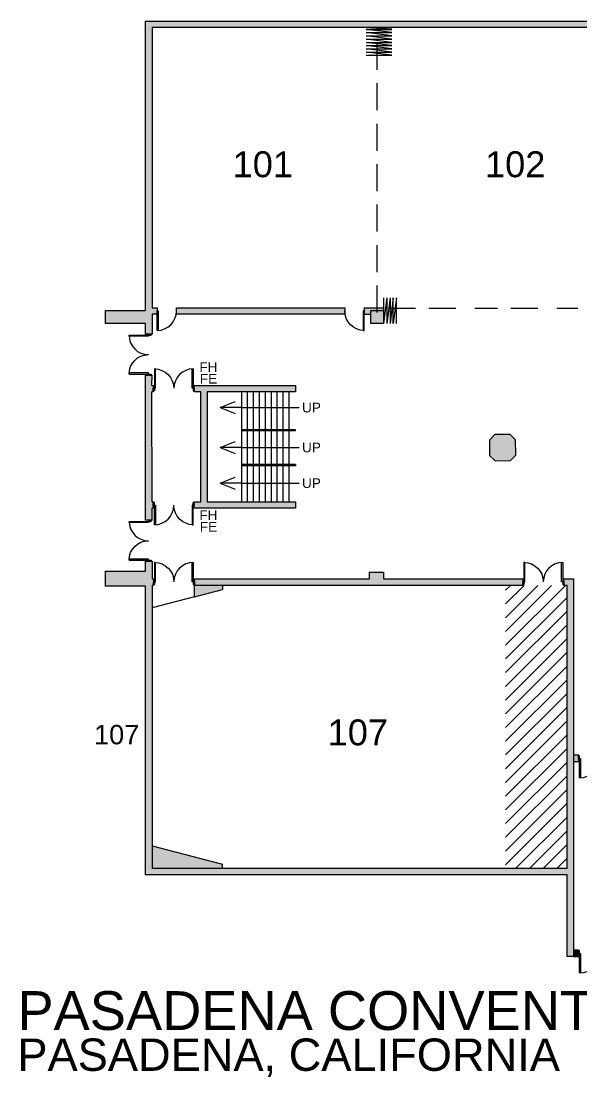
# Model space of a CAD drawing. Header units: inches. Extents: x 3140 to 6112, y 2443 to 6866.
# Drawn here: x 3140 to 4180, y 2856 to 4814 of the extents above; entities that cross this region are included whole.
import ezdxf
from ezdxf.enums import TextEntityAlignment as Align

# ---------------------------------------------------------------- set-up
doc = ezdxf.new("R2010")
doc.units = ezdxf.units.IN
doc.header["$LTSCALE"] = 100
doc.header["$MEASUREMENT"] = 0
doc.linetypes.add('DASHED', pattern=[0.75, 0.5, -0.25])
for name, color, linetype in [('bldg_airwall', 53, 'DASHED'), ('bldg_airwall_storage', 53, 'CONTINUOUS'), ('bldg_ch2', 201, 'CONTINUOUS'), ('bldg_doors', 9, 'CONTINUOUS'), ('bldg_fire', 240, 'CONTINUOUS'), ('bldg_stairs', 9, 'CONTINUOUS'), ('bldg_text', 94, 'CONTINUOUS'), ('bldg_title', 94, 'CONTINUOUS'), ('bldg_wallint', 9, 'CONTINUOUS'), ('bldg_wallintsol', 9, 'CONTINUOUS')]:
    doc.layers.add(name, color=color, linetype=linetype)
doc.styles.add('bldgtx18', font='ARIAL.TTF', dxfattribs={"height": 18})
doc.styles.add('bldgtx36', font='ARIAL.TTF', dxfattribs={"height": 36})
doc.styles.add('bldgtx48', font='ARIAL.TTF', dxfattribs={"height": 48})
doc.styles.add('showtx60', font='ARIAL.TTF', dxfattribs={"height": 60})

msp = doc.modelspace()

# ---------------------------------------------------------------- hatches: boundary and pattern name
at = {"layer": 'bldg_ch2'}
h = msp.add_hatch(dxfattribs=at)
h.set_pattern_fill('ANSI31', color=256, scale=144, angle=180, style=0)
h.paths.add_polyline_path([(4152.4, 3242.5), (4038.4, 3242.5), (4038.4, 3767.5), (4152.4, 3767.5)])
at = {"layer": 'bldg_wallintsol'}
for points in [[(5540.3, 4801.9), (5540.3, 4157.3), (5540.4, 4138.4), (5540.3, 4138.4), (5540.3, 4126.4), (5540.4, 4126.4), (5540.3, 3922.5), (5540.3, 3780), (5521.6, 3780), (5521.6, 3768), (5540.3, 3768), (5540.3, 3261.6), (5521.4, 3261.6), (5521.4, 3249.6), (5558.4, 3249.6), (5558.4, 3774), (5558.4, 4813.9), (3370.9, 4813.9), (3370.9, 4353.1), (3370.9, 4277.4), (3296.8, 4277.4), (3296.8, 4252.9), (3370.9, 4252.9), (3370.9, 4233.3), (3382.9, 4233.3), (3382.9, 4270.4), (3392.3, 4270.4), (3392.3, 4276.3), (3392.3, 4282.4), (3382.9, 4282.4), (3382.9, 4347.1), (3382.9, 4801.9)], [(3740.3, 4282.4), (3428.3, 4282.4), (3428.3, 4270.4), (3740.3, 4270.4)], [(4057.1, 4037.3), (4047, 4047.2), (4018.7, 4047.1), (4008.8, 4037), (4008.9, 4008.6), (4019, 3998.7), (4047.4, 3998.9), (4057.3, 4009)], [(3382.9, 3812.2), (3370.9, 3812.2), (3370.9, 3793.6), (3296.8, 3793.6), (3296.8, 3765.7), (3370.9, 3765.7), (3370.9, 3230.5), (4152.4, 3230.5), (4152.4, 3079.4), (4164.4, 3079.4), (4164.4, 3253.6), (4164.4, 3779.5), (4146.4, 3779.5), (4146.4, 3767.5), (4152.4, 3767.5), (4152.4, 3242.5), (3382.9, 3242.5), (3382.9, 3767.5), (3385.4, 3767.5), (3385.4, 3779.5), (3382.9, 3779.5)], [(4070.4, 3779.5), (3812.3, 3779.5), (3812.3, 3792), (3786.4, 3792), (3786.4, 3779.5), (3461.4, 3779.5), (3461.4, 3767.5), (4070.4, 3767.5)], [(3513.4, 3767.5), (3461.4, 3767.5), (3461.4, 3745.9), (3513.4, 3759.5)], [(3382.9, 3284.5), (3382.9, 3242.5), (3513.4, 3242.5), (3513.4, 3250.5)], [(4173.5, 3091.4), (4164.4, 3091.4), (4164.4, 3079.4), (4173.5, 3079.4)]]:
    msp.add_hatch(color=256, dxfattribs=at).paths.add_polyline_path(points)
h = msp.add_hatch(color=256, dxfattribs=at)
h.paths.add_polyline_path([(3812.3, 4282.4), (3776.3, 4282.4), (3776.3, 4270.4), (3788.3, 4270.4), (3788.3, 4276.9), (3812.3, 4276.9)])
h.paths.add_polyline_path([(3812.3, 4276.9), (3788.3, 4276.9), (3788.3, 4252.9), (3812.3, 4252.9)])
h = msp.add_hatch(color=256, dxfattribs=at)
h.paths.add_polyline_path([(3385.3, 3922.5), (3382.9, 3922.5), (3382.8, 4126.4), (3385.3, 4126.4), (3385.3, 4138.4), (3382.8, 4138.4), (3382.9, 4157.3), (3370.9, 4157.3), (3370.9, 3888.2), (3382.9, 3888.2), (3382.9, 3910.5), (3385.3, 3910.5)])
h.paths.add_polyline_path([(3485.4, 4126.4), (3649, 4126.4), (3649, 4138.4), (3461.3, 4138.4), (3461.3, 4126.4), (3473.4, 4126.4), (3473.4, 3922.5), (3461.3, 3922.5), (3461.3, 3910.5), (3512.3, 3910.5), (3649, 3910.5), (3649, 3922.5), (3485.4, 3922.5)])
h = msp.add_hatch(color=256, dxfattribs=at)
h.paths.add_polyline_path([(4261.5, 3441.1), (4249.5, 3441.1), (4249.5, 3417.1), (4261.5, 3417.1)])
h.paths.add_polyline_path([(4173.5, 3453.1), (4164.4, 3453.1), (4164.4, 3441.1), (4173.5, 3441.1)])

# ---------------------------------------------------------------- linework, layer by layer
at = {"layer": 'bldg_airwall'}
for p, q in [((3800.4, 4273.5), (3800.4, 4802.1)), ((3946.2, 4281.2), (3808.9, 4281.2)), ((4098.2, 4281.2), (3981.2, 4281.2)), ((4322.2, 4281.2), (4133.2, 4281.2))]:
    msp.add_line(p, q, dxfattribs=at)
at = {"layer": 'bldg_airwall_storage'}
for p, q in [((3780, 4801.9), (3827.7, 4801.9)), ((3827.7, 4798.5), (3780, 4801.5)), ((3827.7, 4792.5), (3780, 4798.5)), ((3780, 4798.5), (3827.7, 4798.5)), ((3827.7, 4786.5), (3780, 4792.5)), ((3780, 4792.5), (3827.7, 4792.5)), ((3827.7, 4780.5), (3780, 4786.5)), ((3780, 4786.5), (3827.7, 4786.5)), ((3827.7, 4774.5), (3780, 4780.5)), ((3780, 4780.5), (3827.7, 4780.5)), ((3827.7, 4768.5), (3780, 4774.5)), ((3780, 4774.5), (3827.7, 4774.5)), ((3827.7, 4762.5), (3780, 4768.5)), ((3780, 4768.5), (3827.7, 4768.5)), ((3827.7, 4756.5), (3780, 4762.5)), ((3780, 4762.5), (3827.7, 4762.5)), ((3827.7, 4750.5), (3780, 4756.5)), ((3780, 4756.5), (3827.7, 4756.5)), ((3780, 4750.5), (3827.7, 4750.5)), ((3812.3, 4300.9), (3812.3, 4252.9)), ((3818.3, 4300.9), (3812.3, 4252.9)), ((3818.3, 4300.9), (3818.3, 4252.9)), ((3824.3, 4300.9), (3818.3, 4252.9)), ((3824.3, 4300.9), (3824.3, 4252.9)), ((3830.3, 4300.9), (3824.3, 4252.9)), ((3830.3, 4252.9), (3830.3, 4300.9)), ((3836.3, 4300.9), (3830.3, 4252.9)), ((3836.3, 4252.9), (3836.3, 4300.9))]:
    msp.add_line(p, q, dxfattribs=at)
at = {"layer": 'bldg_doors'}
for p, q in [((3392.3, 4276.3), (3394.3, 4276.3)), ((3392.3, 4240.3), (3392.3, 4276.3)), ((3394.3, 4276.3), (3394.3, 4240.3)), ((3776.3, 4276.3), (3774.3, 4276.3)), ((3774.3, 4276.3), (3774.3, 4240.3)), ((3776.3, 4240.3), (3776.3, 4276.3)), ((3340.3, 4229.3), (3340.3, 4231.3)), ((3340.3, 4231.3), (3376.3, 4231.3)), ((3376.3, 4229.3), (3340.3, 4229.3)), ((3381.3, 4233.3), (3376.3, 4233.3)), ((3376.3, 4233.3), (3376.3, 4231.3)), ((3376.3, 4231.3), (3381.3, 4231.3)), ((3376.3, 4231.3), (3376.3, 4229.3)), ((3381.3, 4231.3), (3381.3, 4233.3)), ((3394.3, 4240.3), (3392.3, 4240.3)), ((3774.3, 4240.3), (3776.3, 4240.3)), ((3376.3, 4161.3), (3340.3, 4161.3)), ((3340.3, 4161.3), (3340.3, 4159.3)), ((3340.3, 4159.3), (3376.3, 4159.3)), ((3376.3, 4159.3), (3376.3, 4161.3)), ((3376.3, 4157.3), (3376.3, 4159.3)), ((3376.3, 4159.3), (3381.3, 4159.3)), ((3381.3, 4157.3), (3376.3, 4157.3)), ((3381.3, 4159.3), (3381.3, 4157.3)), ((3389.3, 4169), (3387.3, 4169)), ((3387.3, 4169), (3387.3, 4133)), ((3389.3, 4133), (3389.3, 4169)), ((3457.3, 4133), (3457.3, 4169)), ((3457.3, 4169), (3459.3, 4169)), ((3459.3, 4169), (3459.3, 4133)), ((3385.3, 4128), (3385.3, 4133)), ((3385.3, 4133), (3387.3, 4133)), ((3387.3, 4133), (3387.3, 4128)), ((3387.3, 4133), (3389.3, 4133)), ((3459.3, 4133), (3457.3, 4133)), ((3461.3, 4133), (3459.3, 4133)), ((3459.3, 4133), (3459.3, 4128)), ((3461.3, 4128), (3461.3, 4133)), ((3387.3, 4128), (3385.3, 4128)), ((3459.3, 4128), (3461.3, 4128)), ((3387.3, 3920.9), (3385.3, 3920.9)), ((3385.3, 3920.9), (3385.3, 3915.9)), ((3387.3, 3915.9), (3387.3, 3920.9)), ((3459.3, 3920.9), (3461.3, 3920.9)), ((3459.3, 3915.9), (3459.3, 3920.9)), ((3461.3, 3920.9), (3461.3, 3915.9)), ((3385.3, 3915.9), (3387.3, 3915.9)), ((3387.3, 3915.9), (3389.3, 3915.9)), ((3387.3, 3879.9), (3387.3, 3915.9)), ((3389.3, 3915.9), (3389.3, 3879.9)), ((3459.3, 3915.9), (3457.3, 3915.9)), ((3457.3, 3915.9), (3457.3, 3879.9)), ((3461.3, 3915.9), (3459.3, 3915.9)), ((3459.3, 3879.9), (3459.3, 3915.9)), ((3340.3, 3884.2), (3340.3, 3886.2)), ((3340.3, 3886.2), (3376.3, 3886.2)), ((3376.3, 3884.2), (3340.3, 3884.2)), ((3381.3, 3888.2), (3376.3, 3888.2)), ((3376.3, 3888.2), (3376.3, 3886.2)), ((3376.3, 3886.2), (3381.3, 3886.2)), ((3376.3, 3886.2), (3376.3, 3884.2)), ((3381.3, 3886.2), (3381.3, 3888.2)), ((3389.3, 3879.9), (3387.3, 3879.9)), ((3457.3, 3879.9), (3459.3, 3879.9)), ((3376.3, 3816.2), (3340.3, 3816.2)), ((3340.3, 3816.2), (3340.3, 3814.2)), ((3340.3, 3814.2), (3376.3, 3814.2)), ((3376.3, 3814.2), (3376.3, 3816.2)), ((3376.3, 3812.2), (3376.3, 3814.2)), ((3376.3, 3814.2), (3381.3, 3814.2)), ((3381.3, 3812.2), (3376.3, 3812.2)), ((3381.3, 3814.2), (3381.3, 3812.2)), ((3389.4, 3810.1), (3387.4, 3810.1)), ((3387.4, 3810.1), (3387.4, 3774.1)), ((3389.4, 3774.1), (3389.4, 3810.1)), ((3457.4, 3774.1), (3457.4, 3810.1)), ((3457.4, 3810.1), (3459.4, 3810.1)), ((3459.4, 3810.1), (3459.4, 3774.1)), ((4074.4, 3810.1), (4072.4, 3810.1)), ((4072.4, 3810.1), (4072.4, 3774.1)), ((4074.4, 3774.1), (4074.4, 3810.1)), ((4142.4, 3774.1), (4142.4, 3810.1)), ((4142.4, 3810.1), (4144.4, 3810.1)), ((4144.4, 3810.1), (4144.4, 3774.1)), ((3385.4, 3769.1), (3385.4, 3774.1)), ((3385.4, 3774.1), (3387.4, 3774.1)), ((3387.4, 3769.1), (3385.4, 3769.1)), ((3387.4, 3774.1), (3387.4, 3769.1)), ((3387.4, 3774.1), (3389.4, 3774.1)), ((3459.4, 3774.1), (3457.4, 3774.1)), ((3461.4, 3774.1), (3459.4, 3774.1)), ((3459.4, 3774.1), (3459.4, 3769.1)), ((3459.4, 3769.1), (3461.4, 3769.1)), ((3461.4, 3769.1), (3461.4, 3774.1)), ((4070.4, 3769.1), (4070.4, 3774.1)), ((4070.4, 3774.1), (4072.4, 3774.1)), ((4072.4, 3769.1), (4070.4, 3769.1)), ((4072.4, 3774.1), (4072.4, 3769.1)), ((4072.4, 3774.1), (4074.4, 3774.1)), ((4144.4, 3774.1), (4142.4, 3774.1)), ((4146.4, 3774.1), (4144.4, 3774.1)), ((4144.4, 3774.1), (4144.4, 3769.1)), ((4144.4, 3769.1), (4146.4, 3769.1)), ((4146.4, 3769.1), (4146.4, 3774.1)), ((4175.5, 3451.5), (4173.5, 3451.5)), ((4173.5, 3451.5), (4173.5, 3446.5)), ((4173.5, 3446.5), (4175.5, 3446.5)), ((4175.5, 3446.5), (4175.5, 3451.5)), ((4175.5, 3446.5), (4177.5, 3446.5)), ((4175.5, 3410.5), (4175.5, 3446.5)), ((4177.5, 3446.5), (4177.5, 3410.5)), ((4177.5, 3410.5), (4175.5, 3410.5)), ((4175.5, 3089.8), (4173.5, 3089.8)), ((4173.5, 3089.8), (4173.5, 3084.8)), ((4173.5, 3084.8), (4175.5, 3084.8)), ((4175.5, 3084.8), (4175.5, 3089.8)), ((4175.5, 3084.8), (4177.5, 3084.8)), ((4175.5, 3048.8), (4175.5, 3084.8)), ((4177.5, 3084.8), (4177.5, 3048.8)), ((4177.5, 3048.8), (4175.5, 3048.8))]:
    msp.add_line(p, q, dxfattribs=at)
for centre, start, end in [((3392.3, 4276.3), 270, 0), ((3376.3, 4231.3), 180, 270), ((3459.3, 4133), 90, 180), ((3387.3, 3915.9), 270, 0), ((3376.3, 3886.2), 180, 270), ((3459.4, 3774.1), 90, 180), ((4144.4, 3774.1), 90, 180), ((4175.5, 3446.5), 270, 0), ((4175.5, 3084.8), 270, 0)]:
    msp.add_arc(centre, 36, start, end, dxfattribs=at)
at = {"layer": 'bldg_doors', "extrusion": (0, 0, -1)}
for centre, start, end in [((-3776.3, 4276.3), 270, 0), ((-3376.3, 4159.3), 0, 90), ((-3387.3, 4133), 90, 180), ((-3459.3, 3915.9), 270, 0), ((-3376.3, 3814.2), 0, 90), ((-3387.4, 3774.1), 90, 180), ((-4072.4, 3774.1), 90, 180)]:
    msp.add_arc(centre, 36, start, end, dxfattribs=at)
at = {"layer": 'bldg_stairs'}
for p, q in [((3548.5, 4126.4), (3548.5, 3922.5)), ((3559.5, 4126.4), (3559.5, 4056.2)), ((3570.5, 4126.4), (3570.5, 4056.2)), ((3581.5, 4126.4), (3581.5, 4056.2)), ((3592.5, 4126.4), (3592.5, 4056.2)), ((3603.5, 4126.4), (3603.5, 4056.2)), ((3614.5, 4126.4), (3614.5, 4056.2)), ((3625.5, 4126.4), (3625.5, 4056.2)), ((3636.5, 4126.4), (3636.5, 4056.2)), ((3509, 4097.2), (3536.8, 4108.3)), ((3547.8, 4097.2), (3509, 4097.2)), ((3509, 4097.2), (3536.8, 4086.1)), ((3547.8, 4097.2), (3655.8, 4097.2)), ((3559.5, 4054), (3559.5, 3991.6)), ((3570.5, 4054), (3570.5, 3991.6)), ((3581.5, 4054), (3581.5, 3991.6)), ((3592.5, 4054), (3592.5, 3991.6)), ((3603.5, 4054), (3603.5, 3991.6)), ((3614.5, 4054), (3614.5, 3991.6)), ((3625.5, 4054), (3625.5, 3991.6)), ((3636.5, 4054), (3636.5, 3991.6)), ((3509, 4023.3), (3536.8, 4034.3)), ((3547.8, 4023.3), (3509, 4023.3)), ((3509, 4023.3), (3536.8, 4012.2)), ((3547.8, 4023.3), (3655.8, 4023.3)), ((3559.5, 3989.4), (3559.5, 3922.5)), ((3570.5, 3989.4), (3570.5, 3922.5)), ((3581.5, 3989.4), (3581.5, 3922.5)), ((3592.5, 3989.4), (3592.5, 3922.5)), ((3603.5, 3989.4), (3603.5, 3922.5)), ((3614.5, 3989.4), (3614.5, 3922.5)), ((3625.5, 3989.4), (3625.5, 3922.5)), ((3636.5, 3989.4), (3636.5, 3922.5)), ((3509, 3957.1), (3536.8, 3968.2)), ((3547.8, 3957.1), (3509, 3957.1)), ((3509, 3957.1), (3536.8, 3946)), ((3547.8, 3957.1), (3655.8, 3957.1))]:
    msp.add_line(p, q, dxfattribs=at)
at = {"layer": 'bldg_wallint', "linetype": 'Continuous'}
for p, q in [((3370.9, 4813.9), (5558.4, 4813.9)), ((3370.9, 4353.1), (3370.9, 4813.9)), ((5540.3, 4801.9), (3382.9, 4801.9)), ((3382.9, 4801.9), (3382.9, 4347.1)), ((3370.9, 4277.4), (3370.9, 4353.1)), ((3382.9, 4347.1), (3382.9, 4282.4)), ((3296.8, 4252.9), (3296.8, 4277.4)), ((3296.8, 4277.4), (3370.9, 4277.4)), ((3382.9, 4282.4), (3392.3, 4282.4)), ((3392.3, 4270.4), (3382.9, 4270.4)), ((3382.9, 4270.4), (3382.9, 4233.3)), ((3392.3, 4282.4), (3392.3, 4270.4)), ((3428.3, 4282.4), (3740.3, 4282.4)), ((3428.3, 4270.4), (3428.3, 4282.4)), ((3740.3, 4270.4), (3428.3, 4270.4)), ((3740.3, 4282.4), (3740.3, 4270.4)), ((3776.3, 4282.4), (3776.3, 4270.4)), ((3788.3, 4276.9), (3812.3, 4276.9)), ((3788.3, 4252.9), (3788.3, 4276.9)), ((3812.3, 4276.9), (3812.3, 4252.9)), ((3370.9, 4252.9), (3296.8, 4252.9)), ((3370.9, 4233.3), (3370.9, 4252.9)), ((3812.3, 4252.9), (3788.3, 4252.9)), ((3382.9, 4233.3), (3370.9, 4233.3)), ((3382.9, 4233.3), (3370.9, 4233.3)), ((3382.9, 4233.3), (3370.9, 4233.3)), ((3370.9, 4157.3), (3382.9, 4157.3)), ((3370.9, 4157.3), (3382.9, 4157.3)), ((3370.9, 4157.3), (3382.9, 4157.3)), ((3382.8, 4138.4), (3385.3, 4138.4)), ((3385.3, 4138.4), (3385.3, 4126.4)), ((3385.3, 4138.4), (3385.3, 4126.4)), ((3461.3, 4126.4), (3461.3, 4138.4)), ((3461.3, 4126.4), (3461.3, 4138.4)), ((3461.3, 4138.4), (3649, 4138.4)), ((3461.3, 4126.4), (3461.3, 4138.4)), ((3649, 4138.4), (3649, 4126.4)), ((3385.3, 4126.4), (3382.8, 4126.4)), ((3473.4, 4126.4), (3461.3, 4126.4)), ((3473.4, 3922.5), (3473.4, 4126.4)), ((3649, 4126.4), (3485.4, 4126.4)), ((3485.4, 4126.4), (3485.4, 3922.5)), ((3649, 4056.2), (3548.5, 4056.2)), ((3649, 4054), (3548.5, 4054)), ((4018.7, 4047.1), (4008.8, 4037)), ((4008.8, 4037), (4008.9, 4008.6)), ((4047, 4047.2), (4018.7, 4047.1)), ((4057.1, 4037.3), (4047, 4047.2)), ((4057.3, 4009), (4057.1, 4037.3)), ((4008.9, 4008.6), (4019, 3998.7)), ((4019, 3998.7), (4047.4, 3998.9)), ((4047.4, 3998.9), (4057.3, 4009)), ((3649, 3991.6), (3548.5, 3991.6)), ((3649, 3989.4), (3548.5, 3989.4)), ((3385.3, 3922.5), (3385.3, 3910.5)), ((3385.3, 3922.5), (3385.3, 3910.5)), ((3461.3, 3910.5), (3461.3, 3922.5)), ((3461.3, 3910.5), (3461.3, 3922.5)), ((3461.3, 3922.5), (3473.4, 3922.5)), ((3461.3, 3910.5), (3461.3, 3922.5)), ((3485.4, 3922.5), (3649, 3922.5)), ((3649, 3922.5), (3649, 3910.5)), ((3512.3, 3910.5), (3461.3, 3910.5)), ((3649, 3910.5), (3512.3, 3910.5)), ((3382.9, 3888.2), (3370.9, 3888.2)), ((3382.9, 3888.2), (3370.9, 3888.2)), ((3370.9, 3793.6), (3370.9, 3812.2)), ((3370.9, 3812.2), (3382.9, 3812.2)), ((3370.9, 3812.2), (3382.9, 3812.2)), ((3370.9, 3812.2), (3382.9, 3812.2)), ((3382.9, 3812.2), (3382.9, 3779.5)), ((3296.8, 3765.7), (3296.8, 3793.6)), ((3296.8, 3793.6), (3370.9, 3793.6)), ((3382.9, 3779.5), (3385.4, 3779.5)), ((3385.4, 3779.5), (3385.4, 3767.5)), ((3385.4, 3779.5), (3385.4, 3767.5)), ((3461.4, 3767.5), (3461.4, 3779.5)), ((3461.4, 3779.5), (3786.4, 3779.5)), ((3461.4, 3767.5), (3461.4, 3779.5)), ((3786.4, 3792), (3812.3, 3792)), ((3786.4, 3779.5), (3786.4, 3792)), ((3812.3, 3792), (3812.3, 3779.5)), ((3812.3, 3779.5), (4070.4, 3779.5)), ((4070.4, 3779.5), (4070.4, 3767.5)), ((4146.4, 3779.5), (4164.4, 3779.5)), ((4146.4, 3767.5), (4146.4, 3779.5)), ((4164.4, 3779.5), (4164.4, 3253.6)), ((3370.9, 3765.7), (3296.8, 3765.7)), ((3370.9, 3230.5), (3370.9, 3765.7)), ((3382.9, 3767.5), (3382.9, 3242.5)), ((3385.4, 3767.5), (3382.9, 3767.5)), ((4070.4, 3767.5), (3461.4, 3767.5)), ((3461.4, 3745.9), (3461.4, 3767.5)), ((4152.4, 3767.5), (4146.4, 3767.5)), ((4152.4, 3242.5), (4152.4, 3767.5)), ((4164.4, 3453.1), (4173.5, 3453.1)), ((4173.5, 3453.1), (4173.5, 3441.1)), ((4164.4, 3441.1), (4173.5, 3441.1)), ((4164.4, 3253.6), (4164.4, 3079.4)), ((4152.4, 3242.5), (3382.9, 3242.5)), ((4152.4, 3230.5), (3370.9, 3230.5)), ((4152.4, 3079.4), (4152.4, 3230.5)), ((4164.4, 3079.4), (4152.4, 3079.4)), ((4164.4, 3091.4), (4173.5, 3091.4)), ((4164.4, 3079.4), (4173.5, 3079.4)), ((4173.5, 3091.4), (4173.5, 3079.4))]:
    msp.add_line(p, q, dxfattribs=at)
at = {"layer": 'bldg_wallint'}
for p, q in [((3776.3, 4282.4), (3812.3, 4282.4)), ((3776.3, 4270.4), (3788.3, 4270.4)), ((3812.3, 4282.4), (3812.3, 4276.9)), ((3382.9, 4233.3), (3374.9, 4233.3)), ((3374.9, 4233.3), (3382.9, 4233.3)), ((3370.9, 3888.2), (3370.9, 4157.3)), ((3374.9, 4157.3), (3382.9, 4157.3)), ((3374.9, 4157.3), (3382.9, 4157.3)), ((3382.8, 4138.4), (3382.9, 4157.3)), ((3385.3, 4134.4), (3385.3, 4126.4)), ((3385.3, 4134.4), (3385.3, 4126.4)), ((3461.3, 4126.4), (3461.3, 4134.4)), ((3461.3, 4134.4), (3461.3, 4126.4)), ((3382.9, 3922.5), (3382.8, 4126.4)), ((3649, 4054), (3649, 4056.2)), ((3649, 3991.6), (3649, 3989.4)), ((3385.3, 3922.5), (3382.9, 3922.5)), ((3385.3, 3922.5), (3385.3, 3914.5)), ((3385.3, 3914.5), (3385.3, 3922.5)), ((3461.3, 3914.5), (3461.3, 3922.5)), ((3461.3, 3914.5), (3461.3, 3922.5)), ((3385.3, 3910.5), (3382.9, 3910.5)), ((3382.9, 3888.2), (3382.9, 3910.5)), ((3382.9, 3888.2), (3374.9, 3888.2)), ((3374.9, 3888.2), (3382.9, 3888.2)), ((3374.9, 3812.2), (3382.9, 3812.2)), ((3374.9, 3812.2), (3382.9, 3812.2)), ((3385.4, 3775.5), (3385.4, 3767.5)), ((3385.4, 3775.5), (3385.4, 3767.5)), ((3461.4, 3767.5), (3461.4, 3775.5)), ((3461.4, 3775.5), (3461.4, 3767.5)), ((3461.4, 3745.9), (3513.4, 3759.5)), ((3513.4, 3767.5), (3513.4, 3759.5)), ((4070.4, 3775.5), (4070.4, 3767.5)), ((4070.4, 3775.5), (4070.4, 3767.5)), ((4146.4, 3767.5), (4146.4, 3775.5)), ((4146.4, 3775.5), (4146.4, 3767.5)), ((3461.4, 3745.9), (3382.9, 3725.5)), ((4173.5, 3453.1), (4173.5, 3441.1)), ((4173.5, 3453.1), (4173.5, 3445.1)), ((4173.5, 3445.1), (4173.5, 3453.1)), ((3382.9, 3284.5), (3513.4, 3250.5)), ((3513.4, 3242.5), (3513.4, 3250.5)), ((4173.5, 3091.4), (4173.5, 3079.4)), ((4173.5, 3091.4), (4173.5, 3083.4)), ((4173.5, 3083.4), (4173.5, 3091.4))]:
    msp.add_line(p, q, dxfattribs=at)

# ---------------------------------------------------------------- texts
at = {"layer": 'bldg_airwall', "style": 'bldgtx48'}
for s, p in [('101', (3588.3, 4548.4)), ('102', (4056.3, 4548.4)), ('107', (3764.5, 3494.8))]:
    msp.add_text(s, height=48, dxfattribs=at).set_placement(p, align=Align.MIDDLE_CENTER)
at = {"layer": 'bldg_fire', "style": 'bldgtx18'}
for s, p in [('FH', (3487.5, 4172.3)), ('FE', (3487.5, 4150.7)), ('FH', (3487.5, 3897.8)), ('FE', (3487.5, 3876.2))]:
    msp.add_text(s, height=18, dxfattribs=at).set_placement(p, align=Align.MIDDLE_CENTER)
at = {"layer": 'bldg_text'}
for s, height, style, p in [('UP', 18, 'bldgtx18', (3678.5, 4097.2)), ('UP', 18, 'bldgtx18', (3678.5, 4023.3)), ('UP', 18, 'bldgtx18', (3678.5, 3957.1)), ('107', 36, 'bldgtx36', (3317.3, 3490.7))]:
    msp.add_text(s, height=height, dxfattribs=dict(at, style=style)).set_placement(p, align=Align.MIDDLE_CENTER)
at = {"layer": 'bldg_title', "style": 'showtx60'}
for s, height, p in [('PASADENA CONVENTION CENTER', 72, (3133.3, 2942.9)), ('PASADENA, CALIFORNIA', 60, (3133.3, 2867.1))]:
    msp.add_text(s, height=height, dxfattribs=at).set_placement(p)

doc.saveas('drawing.dxf')
